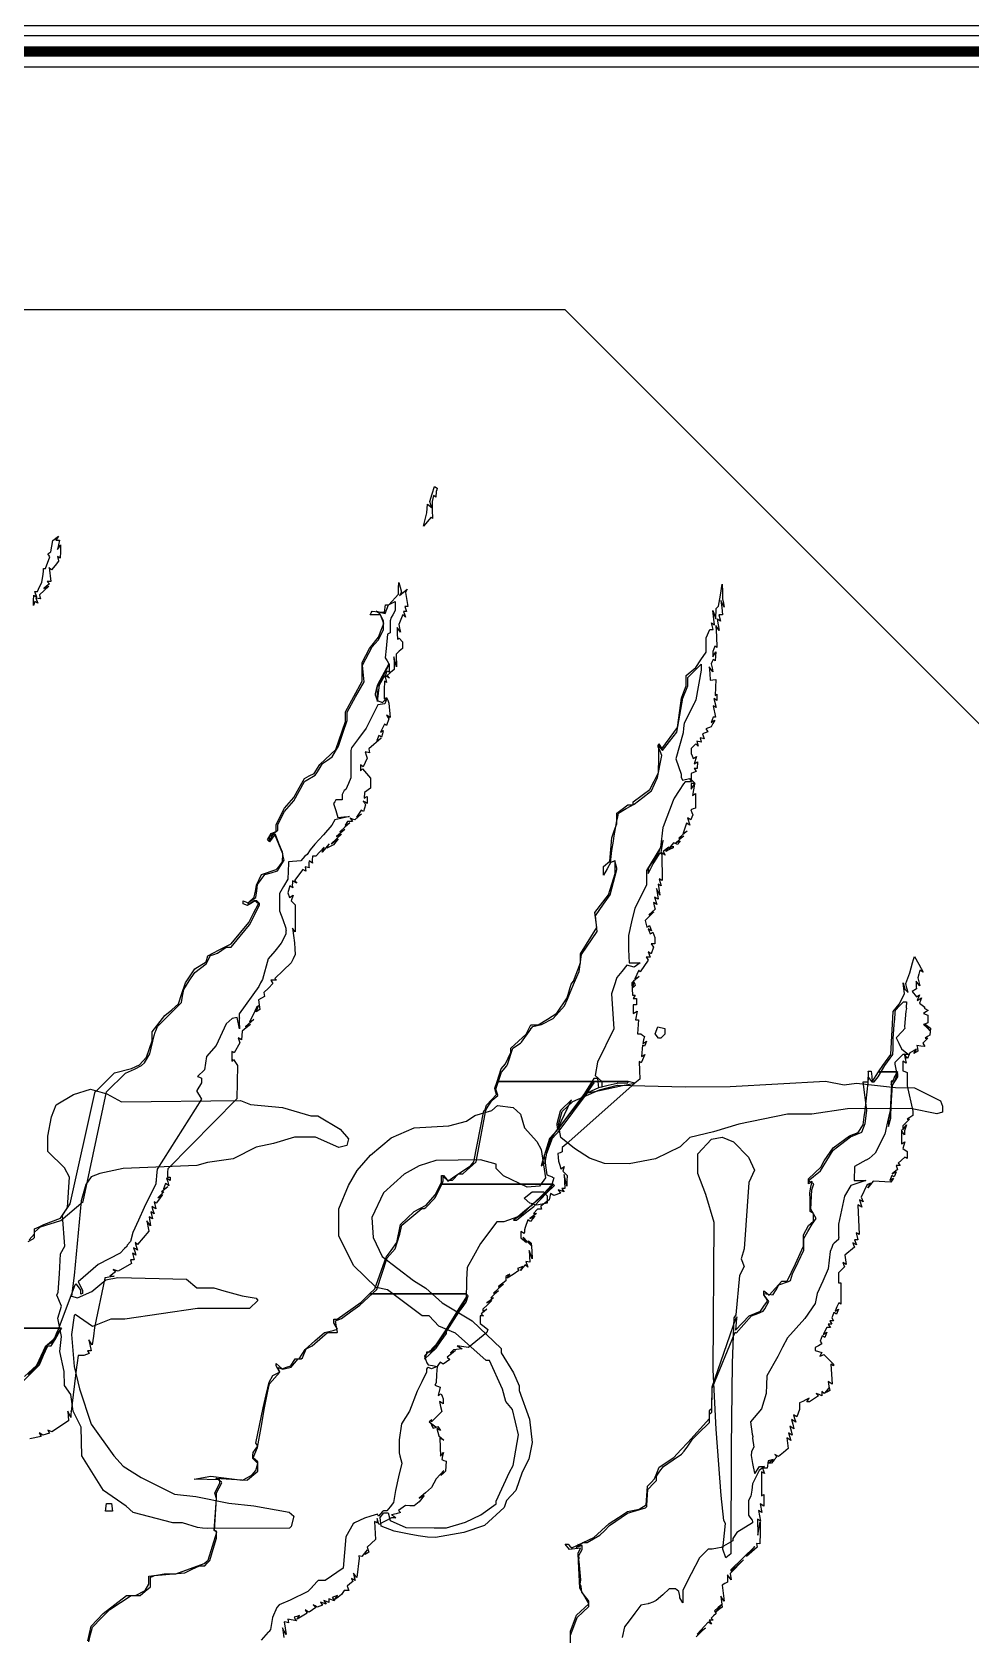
# Model space of a CAD drawing. Extents: x -87611 to 96139, y 77822 to 138139.
# Drawn here: x 60648 to 61555, y 99503 to 101050 of the extents above; entities that cross this region are included whole.
import ezdxf

# ---------------------------------------------------------------- set-up
doc = ezdxf.new("R2010")
doc.units = 0
doc.header["$MEASUREMENT"] = 0
doc.layers.get('0').update_dxf_attribs({"color": 6})
for name, color, linetype in [('L14D0 Au', 2, 'Continuous'), ('L3D0 Base', 3, 'Continuous'), ('L8D0 Wire', 5, 'Continuous')]:
    doc.layers.add(name, color=color, linetype=linetype)

# ---------------------------------------------------------------- blocks, each defined once
blk = doc.blocks.new('_128TRCE70')
at = {"layer": 'L14D0 Au'}
blk.add_lwpolyline([(-1447.5, 2885.952), (-2043.326, 3481.778), (-2885.952, 3481.778), (-3183.865, 3183.865), (-3923.773, 3923.773), (-3898.57, 3948.975), (-3898.57, 4020.192), (-3948.975, 4070.598), (-4020.192, 4070.598), (-4045.395, 4045.395), (-4490, 4490), (-4490, 4535), (-4376.213, 4535), (-3557.601, 3716.388), (-785, 3716.388)], dxfattribs=at)
blk.add_lwpolyline([(547.44, 2209.141), (-755, 3511.58), (-755, 3746.388), (-3545.175, 3746.388), (-4333.787, 4535), (-4126.213, 4535), (-3347.601, 3756.388), (-745, 3756.388), (-745, 3515.722), (551.226, 2219.496), (551.226, 2212.927)], close=True, dxfattribs=at)
at = {"layer": 'L8D0 Wire', "const_width": 10}
blk.add_lwpolyline([(-4375, 4555), (-3551.388, 3731.388), (-770, 3731.388), (-770, 3505.367), (526.226, 2209.141), (144.462, 1827.376)], dxfattribs=at)
blk = doc.blocks.new('_LOGO_BEEST')
at = {"layer": 'L14D0 Au'}
for points in [[(511.455, 314.055), (508.238, 318.047), (510.87, 324.985), (517.452, 323.264), (517.452, 317.887), (513.619, 314.055)], [(75.911, -159.601), (71.12, -159.038), (71.122, -159.033), (66.331, -158.47), (51.959, -154.106), (42.378, -154.029), (4.115, -144.119), (-2.537, -137.869), (-24.461, -122.695), (-45.259, -89.161), (-45.962, -61.677), (-53.777, -46.045), (-55.856, -30.076), (-62.219, -21.423), (-62.27, -7.72), (-66.769, 11.411), (-65.083, 25.815), (-68.427, 43.792), (-64.941, 55.152), (-69.367, 65.737), (-68.364, 68.862), (-66.837, 86.497), (-65.963, 105.66), (-61.945, 113.15), (-64.165, 142.767), (-59.369, 150.372), (-57.21, 179.65), (-61.969, 188.698), (-78.189, 204.546), (-78.189, 219.25), (-74.716, 238.034), (-70.103, 249.564), (-53.437, 259.429), (-36.881, 264.736), (-21.204, 260.081), (-7.127, 252.573), (107.849, 253.646), (117.43, 249.902), (148.335, 246.949), (175.765, 239), (182.345, 239), (204.135, 226.274), (212.168, 216.727), (210.466, 210.221), (202.677, 208.266), (180.094, 218.24), (160.084, 218.24), (139.786, 212.133), (122.997, 208.688), (100.656, 197.437), (75.911, 194.089), (65.664, 190.934), (-5.53, 188.164), (-27.961, 183.305), (-36.347, 180.116), (-41.569, 172.729), (-46.073, 156.76), (-52.762, 84.9), (-55.266, 64.974), (-49.531, 63.154), (-35.871, 69.246), (-22.131, 80.794), (-10.66, 82.946), (55.76, 81.351), (65.776, 72.923), (82.072, 72.923), (91.88, 69.979), (109.446, 65.196), (123.002, 63.064), (124.518, 60.612), (116.37, 52.962), (66.33, 52.817), (-3.933, 42.62), (-17.223, 42.577), (-35.198, 35.699), (-51.724, 47.218), (-52.874, 46.068), (-55.354, 27.791), (-52.619, -2.934), (-47.763, -24.699), (-36.369, -58.825), (-14.427, -89.166), (-5.53, -99.281), (12.035, -110.302), (43.973, -126.249), (64.733, -128.503), (96.67, -134.986), (120.624, -137.556), (154.844, -143.774), (159.477, -147.619), (156.652, -157.467), (155.125, -158.995)], [(483.119, 192.803), (459.165, 192.944), (444.793, 197.956), (430.421, 207.563), (417.132, 218.223), (415.031, 230.657), (418.383, 243.105), (428.824, 252.984), (454.375, 264.195), (471.94, 268.544), (537.413, 267.131), (580.529, 267.384), (672.521, 272.396), (690.714, 269.03), (702.733, 270.64), (740.218, 266.215), (758.653, 266.148), (783.725, 253.542), (785.729, 248.321), (785.729, 242.567), (780.014, 241.073), (754.59, 245.996), (693.908, 245.885), (659.478, 240.599), (636.12, 240.599), (588.976, 231.05), (564.56, 223.457), (541.558, 217.936), (532.262, 209.052), (508.555, 197.335)], [(296.034, -168.198), (288.298, -167.776), (279.515, -166.369), (270.733, -164.952), (256.361, -162.141), (243.585, -157.347), (242.556, -148.851), (246.372, -144.253), (250.425, -144.253), (252.282, -151.651), (267.539, -158.616), (294.686, -158.697), (306.696, -158.697), (325.027, -153.406), (339.816, -146.315), (354.569, -135.72), (354.569, -133.004), (367.533, -105.122), (371.085, -98.734), (376.369, -69.075), (370.33, -44.679), (364.161, -36.837), (360.95, -24.911), (348.208, 2.668), (345.138, 2.668), (315.392, 29.101), (299.476, 35.965), (290.096, 45.785), (283.325, 45.785), (249.888, 70.925), (238.851, 73.349), (216.821, 94.49), (202.865, 123.002), (202.865, 149.252), (211.995, 171.687), (220.495, 186.191), (233.285, 200.969), (253.167, 217.847), (275.523, 227.437), (309.058, 229.349), (326.025, 233.981), (334.085, 239.262), (350.577, 244.11), (356.108, 249.032), (371.156, 246.969), (378.051, 240.492), (381.938, 227.518), (394.038, 214.257), (398.121, 206.465), (402.296, 179.125), (396.569, 171.141), (384.607, 170.131), (361.755, 181.124), (354.569, 188.033), (354.569, 192.44), (339.399, 196.482), (296.283, 195.722), (280.314, 190.742), (265.942, 182.552), (245.806, 164.753), (234.554, 140.8), (235.804, 121.637), (244.675, 103.147), (275.017, 80.118), (286.701, 72.437), (302.414, 58.384), (331.414, 41.006), (359.36, 14.251), (359.36, 10.273), (371.336, -9.308), (376.926, -21.633), (376.926, -26.081), (386.795, -54.021), (389.456, -76.377), (386.113, -92.346), (379.725, -104.967), (373.654, -122.615), (364.503, -132.268), (362.403, -139.249), (343.546, -156.708), (323.43, -163.227)], [(576.588, -187.716), (573.48, -179.539), (576.267, -154.69), (574.368, -151.617), (571.798, -127.486), (567.058, -63.61), (564.097, -6.122), (565.122, 136.001), (557.116, 163.148), (549.389, 183.172), (549.389, 202.343), (562.495, 216.561), (572.826, 218.499), (583.723, 213.944), (598.436, 199.015), (604.11, 186.434), (598.506, 174.626), (594.218, 110.45), (591.352, 100.84), (594.077, 93.475), (589.548, 84.718), (586.032, 46.929), (584.247, 44.041), (582.522, 0.265), (581.477, -81.176), (581.128, -183.948)], [(394.092, 152.768), (392.096, 153.019), (389.701, 153.9), (389.701, 153.901), (387.305, 154.782), (381.809, 159.567), (389.406, 165.543), (400.24, 165.543), (404.073, 161.71), (404.073, 154.764)], [(-22.518, -142.656), (-21.498, -135.47), (-16.707, -135.47), (-15.687, -142.656)]]:
    blk.add_lwpolyline(points, close=True, dxfattribs=at)
at = {"layer": 'L3D0 Base'}
for points in [[(284.512, 808.29), (286.193, 814.678), (287.878, 821.065), (288.09, 825.322), (288.299, 829.577), (292.753, 825.881), (291.761, 829.062), (290.766, 832.243), (292.902, 839.429), (295.042, 846.615), (297.88, 845.018), (297.241, 843.422), (296.598, 841.825), (296.399, 836.469), (294.253, 837.798), (293.529, 835.019), (292.809, 832.243), (292.952, 823.994), (293.093, 815.741), (292.531, 816.306), (291.967, 816.87)], [(-92.088, 731.639), (-91.923, 736.673), (-91.761, 741.704), (-90.292, 740.803), (-88.823, 739.898), (-90.862, 745.213), (-88.28, 745.213), (-86.128, 749.604), (-83.973, 753.996), (-82.697, 761.98), (-82.497, 764.775), (-82.295, 767.569), (-80.426, 767.569), (-76.39, 778.729), (-77.314, 780.226), (-78.24, 781.72), (-75.355, 783.504), (-74.335, 788.95), (-73.312, 794.395), (-67.994, 798.709), (-69.192, 796.713), (-70.393, 794.716), (-66.95, 794.716), (-68.865, 785.934), (-67.339, 788.098), (-65.814, 790.266), (-65.983, 783.841), (-66.148, 777.419), (-67.483, 778.242), (-68.818, 779.069), (-68.316, 776.87), (-67.81, 774.674), (-71.188, 770.376), (-74.569, 766.082), (-75.798, 767.226), (-77.03, 768.368), (-75.296, 754.794), (-78.72, 754.794), (-77.679, 753.756), (-76.64, 752.714), (-79.41, 750.443), (-82.179, 748.17), (-79.784, 749.214), (-77.389, 750.262), (-86.212, 742.138), (-85.791, 740.082), (-85.373, 738.027), (-89.758, 738.956), (-87.806, 733.869), (-90.691, 735.653)]]:
    blk.add_lwpolyline(points, close=True, dxfattribs=at)
for points in [[(-250.872, 33.968), (-64.9, 33.968), (-67.87, 30.574), (-71.191, 25.643), (-75.38, 19.431), (-77.654, 18.114), (-79.927, 16.795), (-83.916, 7.735), (-87.909, -1.329), (-97.256, -10.91)], [(-105.187, -20.492), (-86.309, -1.329), (-82.263, 7.853), (-78.221, 17.035), (-75.102, 17.035), (-71.051, 22.995), (-64.9, 33.968), (-250.872, 33.968)], [(-96.249, 119.233), (-90.962, 125.072), (-90.962, 129.9), (-86.571, 131.911), (-82.179, 133.926), (-65.833, 140.064), (-56.598, 154.149), (-32.576, 262.554), (-31.827, 262.554), (-22.82, 271.586), (-13.809, 280.618), (2.456, 284.589), (10.44, 288.157), (17.196, 295.689), (22.417, 311.427), (22.417, 320.154), (34.812, 335.836), (41.399, 341.472), (47.983, 347.111), (51.311, 357.25), (54.642, 367.39), (59.264, 374.111), (63.889, 380.832), (74.749, 387.544), (76.296, 393.458), (87.091, 399.103), (98.765, 405.004), (115.835, 425.673), (120.463, 434.618), (125.095, 443.563), (123.392, 445.263), (121.692, 446.963), (118.18, 444.505), (114.668, 442.044), (110.246, 443.741), (110.246, 446.495), (115.155, 444.611), (121.106, 449.998), (122.197, 455.88), (123.286, 461.765), (128.074, 471.933), (142.361, 476.802), (145.412, 480.463), (148.465, 484.122), (148.549, 492.106), (144.754, 501.426), (140.955, 510.748), (138.41, 507.111), (135.861, 503.478), (133.934, 505.405), (137.296, 511.69), (139.738, 512.629), (142.177, 513.564), (142.177, 520.158), (150.155, 535.902), (159.188, 546.4), (164.39, 555.611), (169.589, 564.821), (174.234, 567.219), (178.875, 569.621), (184.351, 578.338), (199.778, 592.71), (209.247, 619.829), (209.247, 629.042), (225.215, 658.579), (225.215, 676.693), (232.401, 690.123), (240.916, 701.299), (243.511, 707.811), (246.103, 714.326), (242.859, 722.856), (233.01, 722.856), (234.064, 724.563), (235.118, 726.265), (240.947, 725.76), (246.773, 725.252), (247.793, 732.438), (250.947, 732.438), (260.347, 742.73), (260.484, 748.363), (260.625, 753.996), (262.022, 749.342), (263.413, 744.689), (261.404, 741.221), (268.89, 747.608), (267.031, 744.386), (269.507, 730.841), (266.401, 730.841), (268.241, 726.05), (265.247, 726.05), (266.248, 723.256), (267.252, 720.461), (264.561, 722.91), (260.6, 713.487), (261.414, 709.788), (262.231, 706.089), (259.062, 710.58), (259.224, 704.842), (259.383, 699.103), (261.152, 700.163), (264.345, 696.508), (264.345, 690.12), (261.18, 687.488), (258.011, 684.856), (258.535, 672.555), (255.784, 682.136), (256.046, 675.985), (256.311, 669.835), (252.812, 667), (249.312, 664.168), (250.441, 662.914), (251.57, 661.663), (247.718, 663.875), (249.512, 668.544), (251.57, 667.271), (251.57, 674.95), (251.262, 674.95), (245.426, 663.815), (239.594, 652.681), (240.043, 639.02), (242.12, 654.989), (244.606, 659.595), (247.095, 664.199), (248.879, 657.378), (247.831, 658.027), (246.78, 658.672), (246.692, 650.145), (246.608, 641.618), (247.722, 642.304), (248.835, 642.993), (249.961, 640.208), (251.09, 637.423), (252.275, 623.715), (248.676, 625.939), (250.972, 622.224), (248.938, 615.818), (247.831, 616.504), (246.72, 617.187), (244.899, 613.332), (243.081, 609.474), (245.676, 611.077), (244.846, 607.899), (244.013, 604.721), (242.766, 605.495), (241.518, 606.265), (239.625, 601.328), (241.602, 602.407), (243.58, 603.489), (231.662, 593.325), (232.033, 591.422), (232.401, 589.516), (228.169, 590.396), (229.136, 587.346), (230.106, 584.295), (226.345, 576.043), (223.619, 577.727), (223.619, 572.216), (225.571, 574.168), (233.2, 565.101), (233.2, 555.364), (227.611, 551.191), (227.174, 545.636), (228.59, 546.513), (230.006, 547.386), (230.006, 540.621), (228.163, 541.763), (226.32, 542.901), (227.467, 541.042), (228.615, 539.186), (226.582, 532.78), (225.418, 533.497), (224.258, 534.218), (219.91, 527.238), (224.567, 530.432), (221.435, 527.565), (218.301, 524.702), (216.086, 525.554), (213.872, 526.402), (214.845, 524.824), (215.821, 523.246), (211.031, 523.246), (208.754, 519.559), (213.239, 521.879), (208.448, 517.597), (203.657, 513.312), (208.448, 515.539), (200.464, 508.596), (205.254, 510.891), (200.376, 506.288), (195.498, 501.688), (202.004, 506.478), (197.532, 500.714), (191.294, 497.377), (192.426, 499.532), (193.555, 501.688), (186.613, 493.703), (188.746, 498.494), (180.655, 489.711), (177.309, 489.711), (176.928, 485.719), (177.159, 484.402), (177.387, 483.086), (174.115, 485.107), (173.925, 483.018), (173.738, 480.928), (173.925, 479.73), (174.115, 478.533), (170.123, 479.331), (170.559, 477.216), (170.999, 475.102), (168.083, 476.905), (159.88, 466.151), (162.138, 463.649), (158.146, 465.945), (157.956, 463.855), (157.769, 461.765), (157.996, 460.449), (158.227, 459.133), (155.317, 460.929), (153.574, 454.271), (155.289, 449.807), (158.689, 451.91), (156.687, 446.688), (160.542, 442.603), (160.542, 416.547), (159.356, 418.397), (158.168, 420.246), (159.101, 413.06), (160.03, 405.874), (160.357, 400.285), (160.688, 394.696), (158.757, 390.654), (156.83, 386.612), (148.877, 379.17), (140.923, 371.731), (142.711, 369.944), (137.199, 369.944), (139.158, 366.775), (134.711, 362.372), (130.266, 357.968), (131.102, 354.141), (128.12, 352.547), (125.142, 350.95), (125.828, 346.265), (126.517, 341.578), (123.052, 339.438), (125.123, 345.193), (123.408, 343.596), (119.902, 336.64), (116.393, 329.688), (118.508, 330.792), (120.619, 331.897), (112.635, 324.954), (117.426, 327.106), (113.446, 323.875), (109.469, 320.643), (109.132, 316.449), (108.646, 312.266), (105.486, 314.219), (107.326, 309.428), (101.672, 299.856), (100.633, 300.495), (99.595, 301.138), (99.595, 291.697), (100.384, 292.486), (101.173, 293.272), (105.034, 287.705), (104.161, 255.483), (37.528, 187.965), (37.422, 184.712), (37.254, 179.924), (39.989, 179.924), (39.989, 176.543), (36.452, 178.729), (37.594, 175.133), (38.732, 171.537), (37.132, 172.529), (35.532, 173.518), (33.636, 168.577), (35.613, 169.579), (37.594, 170.58), (31.393, 165.552), (33.954, 165.552), (27.859, 159.963), (30.258, 161.56), (32.653, 163.157), (29.534, 158.927), (26.415, 154.701), (24.316, 155.974), (26.119, 149.081), (22.08, 151.579), (23.222, 147.986), (24.36, 144.39), (21.123, 146.392), (22.925, 139.5), (19.688, 141.502), (21.076, 132.816), (17.436, 137.606), (19.376, 127.704), (13.902, 121.154), (8.429, 114.601), (6.055, 116.847), (7.225, 113.051), (8.391, 109.259), (6.454, 110.459), (4.514, 111.657), (5.656, 108.064), (6.794, 104.468), (3.557, 106.47), (5.229, 100.08), (1.664, 100.08), (2.462, 96.362), (-10.313, 88.939), (-15.007, 90.667), (-13.884, 89.541), (-12.758, 88.418), (-18.297, 84.211), (-14.249, 84.179), (-22.464, 82.639), (-22.774, 82.553), (-23.063, 82.415), (-23.325, 82.23), (-33.081, 34.501), (-34.16, 26.358), (-35.274, 17.971), (-38.464, 22.631), (-36.418, 12.251), (-40.055, 12.251), (-38.287, 9.391), (-40.804, 8.427), (-43.321, 7.46), (-49.013, 7.46), (-49.955, 0.583), (-50.538, -3.656), (-55.625, -46.323), (-55.787, -46.042), (-55.918, -49.236), (-56.052, -52.429), (-58.921, -46.042), (-58.223, -55.483), (-74.192, -66.034), (-78.349, -64.443), (-76.54, -67.369), (-82.946, -69.403), (-86.661, -67.107), (-85.573, -68.869), (-84.481, -70.631), (-95.678, -72.734)], [(-39.681, -268.019), (-36.499, -253.647), (-24.694, -241.449), (-13.407, -232.775), (-2.116, -224.104), (6.604, -224.104), (15.933, -219.279), (19.22, -213.135), (19.22, -205.375), (26.627, -204.358), (34.038, -203.345), (45.407, -203.345), (72.716, -193.221), (76.73, -190.161), (85.011, -163.011), (82.515, -161.429), (84.633, -130.636), (82.924, -125.247), (85.4, -120.456), (87.88, -115.666), (87.88, -112.313), (63.128, -111.938), (79.097, -109.063), (94.448, -110.844), (109.803, -112.621), (114.525, -110.176), (119.25, -107.734), (122.619, -103.53), (124.714, -96.681), (119.818, -91.784), (119.868, -88.874), (119.914, -85.964), (122.21, -82.936), (124.502, -79.907), (123.632, -78.497), (122.759, -77.088), (129.677, -42.848), (132.633, -30.547), (135.593, -18.243), (139.049, -11.784), (142.227, -10.084), (145.405, -8.381), (143.787, -5.362), (142.171, -2.34), (142.171, -0.038), (148.113, -5.415), (152.276, -3.83), (156.443, -2.246), (160.504, 4.26), (164.574, 4.26), (170.117, 13.327), (179.598, 21.614), (189.08, 29.898), (193.172, 30.787), (197.264, 31.672), (199.328, 32.315), (201.393, 32.954), (198.062, 39.18), (198.062, 42.585), (201.243, 42.585), (224.411, 58.997), (232.467, 67.072), (325.826, 67.072), (325.826, 62.49), (321.833, 56.614), (318.125, 51.153), (306.036, 31.108), (291.91, 10.651), (287.513, 10.651), (287.513, 9.316), (285.485, 4.032), (291.109, 9.338), (296.729, 14.643), (301.704, 21.67), (306.675, 28.697), (306.675, 30.83), (306.7, 30.815), (319.36, 50.414), (321.818, 53.742), (325.794, 59.131), (327.716, 65.182), (325.826, 67.072), (232.467, 67.072), (237.46, 72.075), (248.582, 102.525), (253.233, 109.062), (258.663, 116.7), (262.256, 134.02), (268.887, 140.276), (275.517, 146.536), (287.092, 152.624), (295.631, 162.773), (300.904, 173.109), (409.653, 173.109), (403.396, 165.031), (399.453, 161.56), (392.224, 155.68), (388.61, 152.378), (384.48, 148.513), (379.315, 143.673), (371.418, 138.399), (374.228, 138.399), (382.802, 145.011), (391.08, 151.398), (403.652, 164.775), (411.081, 171.837), (409.653, 173.109), (300.904, 173.109), (301.866, 174.993), (301.866, 181.508), (303.909, 181.508), (305.989, 178.714), (308.066, 175.919), (312.673, 179.113), (330.074, 191.046), (333.133, 194.499), (342.905, 243.803), (343.607, 244.13), (345.434, 249.382), (350.206, 254.466), (354.978, 259.553), (354.161, 262.688), (353.341, 265.819), (355.5, 272.247), (482.299, 272.247), (481.544, 271.025), (481.045, 270.223), (471.978, 270.416), (471.813, 270.411), (471.648, 270.393), (471.485, 270.363), (462.703, 268.193), (453.92, 266.016), (453.817, 265.988), (453.716, 265.955), (453.617, 265.916), (442.713, 261.131), (442.71, 261.131), (449.248, 271.009), (447.981, 272.204), (443.652, 265.186), (440.568, 260.193), (413.882, 226.246), (417.373, 233.536), (424.022, 247.115), (427.534, 254.351), (417.095, 244.47), (416.868, 244.212), (416.693, 243.919), (416.574, 243.597), (413.224, 231.149), (413.174, 230.885), (413.163, 230.618), (413.19, 230.351), (413.882, 226.24), (410.72, 221.802), (407.435, 217.186), (404.157, 208.874), (400.911, 200.634), (398.113, 190.818), (401.946, 193.856), (403.652, 203.07), (408.979, 217.351), (412.391, 220.985), (414.409, 223.13), (442.713, 261.131), (454.578, 263.44), (476.608, 268.149), (488.693, 270.575), (482.299, 272.247), (355.5, 272.247), (359.622, 284.514), (363.667, 289.305), (366.297, 294.738), (368.926, 300.174), (368.926, 304.406), (383.541, 317.88), (388.17, 326.831), (395.374, 326.831), (404.388, 332.467), (413.402, 338.106), (423.286, 353.027), (426.972, 365.955), (429.324, 369.149), (435.992, 386.715), (435.992, 395.532), (451.914, 420.939), (449.937, 435.367), (463.024, 452.334), (466.255, 462.639), (469.483, 472.947), (469.508, 479.066), (469.536, 485.188), (467.54, 484.53), (465.544, 483.875), (461.979, 477.613), (458.411, 471.35), (458.383, 475.492), (458.358, 479.637), (464.293, 485.011), (466.367, 507.305), (468.725, 514.079), (471.086, 520.853), (471.105, 525.959), (471.136, 531.068), (476.476, 535.141), (481.815, 539.218), (487.105, 539.218), (487.105, 542.137), (503.208, 553.958), (507.372, 562.157), (511.539, 570.357), (511.701, 584.211), (511.86, 598.068), (514.486, 593.384), (529.663, 613.944), (531.653, 628.079), (533.646, 642.217), (535.926, 648.236), (538.209, 654.256), (538.209, 663.981), (547.534, 671.828), (552.453, 679.251), (557.371, 686.677), (557.371, 700.35), (561.08, 708.488), (564.133, 708.488), (562.461, 714.878), (563.946, 713.961), (565.431, 713.041), (563.809, 726.852), (566.634, 718.867), (566.959, 728.714), (568.156, 729.88), (569.354, 731.05), (571.16, 741.726), (572.963, 752.408), (573.159, 745.216), (573.368, 738.03), (574.179, 734.038), (574.987, 730.046), (573.331, 733.239), (571.678, 736.433), (572.52, 729.646), (573.365, 722.86), (569.76, 722.86), (571.431, 716.466), (569.735, 717.514), (568.038, 718.565), (570.128, 707.689), (566.809, 712.48), (567.274, 701.847), (567.735, 691.215), (565.677, 692.5), (563.743, 687.466), (563.774, 684.803), (563.802, 682.139), (566.915, 686.93), (566.591, 682.65), (566.27, 678.374), (565.178, 679.051), (564.086, 679.725), (563.232, 677.492), (562.374, 675.259), (563.204, 671.513), (564.03, 667.767), (560.468, 672.558), (560.914, 666.17), (561.357, 659.783), (563.993, 659.976), (566.631, 660.172), (566.388, 652.54), (566.148, 644.912), (567.002, 645.442), (567.86, 645.972), (567.86, 640.055), (566.372, 640.975), (564.885, 641.892), (567.074, 633.166), (565.583, 634.086), (564.096, 635.006), (566.609, 623.853), (564.096, 623.853), (562.193, 618.893), (563.93, 619.97), (565.668, 621.042), (563.955, 617.846), (562.246, 614.646), (559.704, 613.669), (557.162, 612.696), (558.054, 611.255), (558.943, 609.814), (553.841, 607.856), (555.653, 603.13), (551.776, 603.891), (552.574, 599.899), (548.582, 600.698), (549.646, 595.907), (547.403, 598.15), (542.993, 593.739), (542.993, 588.98), (543.96, 586.463), (544.924, 583.946), (548.127, 585.926), (545.844, 578.737), (547.515, 579.773), (549.187, 580.805), (548.701, 574.349), (546, 574.349), (546.882, 572.917), (547.765, 571.489), (545.379, 570.572), (542.993, 569.658), (542.993, 563.807), (544.908, 561.892), (546.826, 559.977), (542.993, 559.977), (543.024, 557.182), (543.049, 554.388), (546.19, 559.179), (545.145, 553.739), (544.097, 548.3), (545.678, 549.276), (547.257, 550.255), (547.257, 536.161), (544.964, 535.278), (542.669, 534.399), (543.582, 532.016), (544.496, 529.636), (543.579, 527.25), (542.666, 524.861), (541.065, 525.853), (539.462, 526.842), (541.745, 519.653), (540.133, 520.651), (538.52, 521.646), (536.833, 516.802), (535.143, 511.961), (537.076, 512.95), (539.007, 513.942), (535.015, 510.474), (531.023, 507.002), (533.418, 508.078), (535.813, 509.151), (531.821, 505.683), (527.829, 502.212), (530.071, 503.394), (532.314, 504.579), (531.219, 502.804), (530.121, 501.029), (525.945, 502.633), (521.441, 497.084), (523.437, 498.285), (525.433, 499.482), (525.433, 497.811), (522.046, 495.999), (518.662, 494.183), (521.257, 498.497), (515.886, 494.143), (517.942, 490.815), (516.052, 491.985), (514.159, 493.154), (515.066, 499.018), (515.971, 504.884), (513.747, 499.011), (511.52, 493.142), (501.48, 477.987), (501.48, 472.947), (503.957, 477.694), (506.433, 482.444), (509.717, 487.758), (513.005, 493.073), (514.53, 491.548), (515.035, 466.06), (513.585, 466.958), (512.138, 467.857), (513.036, 464.41), (513.937, 460.964), (511.09, 462.723), (512.699, 452.187), (511.043, 455.381), (509.384, 458.575), (510.993, 448.036), (509.249, 449.112), (507.506, 450.191), (509.789, 443.002), (506.548, 445.004), (507.384, 441.814), (508.217, 438.626), (502.11, 433.024), (507.051, 435.984), (502.793, 431.771), (498.536, 427.554), (500.226, 421.082), (501.477, 421.852), (502.725, 422.626), (503.67, 420.156), (504.618, 417.686), (501.499, 419.616), (502.447, 417.146), (503.392, 414.676), (504.655, 415.459), (505.918, 416.238), (506.882, 413.721), (507.849, 411.204), (507.849, 405.079), (504.468, 405.079), (506.458, 401.854), (504.424, 395.451), (501.499, 397.26), (503.401, 392.304), (499.677, 392.304), (500.594, 390.816), (501.514, 389.328), (493.873, 378.066), (493.137, 378.805), (492.398, 379.541), (488.661, 371.338), (492.679, 373.416), (489.151, 370.484), (487.404, 369.03), (488.2, 367.044), (489.036, 364.948), (488.072, 363.984), (487.108, 363.017), (487.23, 366.08), (487.351, 368.99), (485.62, 367.552), (486.288, 355.588), (488.87, 355.588), (486.899, 352.394), (490.28, 352.394), (490.28, 346.007), (487.086, 346.007), (487.086, 337.835), (490.742, 340.093), (489.126, 331.635), (492.12, 331.635), (491.141, 318.061), (492.707, 318.033), (494.272, 318.008), (496.119, 316.835), (497.965, 315.659), (497.064, 312.216), (496.166, 308.776), (497.993, 309.908), (499.824, 311.037), (498.876, 308.57), (497.931, 306.1), (496.898, 306.733), (495.869, 307.366), (495.058, 296.303), (498.289, 298.3), (494.603, 290.212), (493.639, 290.811), (492.675, 291.407), (493.009, 282.917), (493.346, 274.427), (488.702, 270.575), (422.425, 211.578), (418.426, 208.263), (418.426, 204.205), (416.355, 203.409), (414.281, 202.614), (414.562, 198.847), (414.84, 195.079), (416.019, 191.505), (417.194, 187.93), (418.816, 188.931), (420.438, 189.936), (419.705, 187.731), (418.969, 185.526), (423.217, 181.278), (423.008, 176.203), (422.796, 171.126), (420.238, 182.304), (420.569, 175.517), (420.906, 168.73), (418.239, 168.73), (419.209, 167.152), (420.189, 165.574), (414.706, 167.676), (416.876, 164.17), (410.47, 162.137), (408.842, 163.144), (407.208, 164.152), (406.216, 159.199), (405.944, 157.823), (397.857, 151.61), (397.941, 151.239), (398.475, 148.916), (396.56, 148.844), (394.641, 148.769), (390.649, 144.777), (393.497, 144.777), (387.296, 139.749), (389.692, 140.975), (392.087, 142.198), (389.91, 139.512), (387.733, 136.83), (386.433, 137.631), (385.132, 138.436), (382.662, 131.203), (382.107, 128.808), (381.907, 127.118), (381.704, 125.427), (378.51, 127.401), (378.51, 121.217), (384.1, 116.831), (382.503, 119.305), (380.906, 121.775), (384.677, 117.708), (388.444, 113.638), (387.212, 116.033), (385.983, 118.428), (388.541, 116.12), (388.996, 108.491), (389.455, 100.862), (388.051, 104.855), (386.651, 108.847), (386.919, 103.258), (387.194, 97.669), (383.42, 98.43), (385.409, 92.878), (382.821, 95.223), (380.547, 92.454), (378.277, 89.684), (379.275, 91.665), (380.276, 93.642), (375.338, 91.746), (375.993, 90.685), (376.645, 89.622), (371.019, 85.932), (365.389, 82.243), (366.609, 84.214), (367.828, 86.188), (365.985, 85.046), (364.138, 83.908), (364.138, 79.694), (356.952, 74.367), (361.743, 76.463), (356.952, 72.181), (352.162, 67.895), (356.952, 69.966), (353.185, 66.651), (349.414, 63.336), (351.975, 63.336), (348.878, 60.822), (345.774, 58.308), (350.565, 60.666), (346.173, 56.49), (341.782, 52.31), (341.782, 50.373), (345.774, 52.394), (343.005, 50.124), (340.238, 47.85), (341.277, 46.812), (342.312, 45.77), (339.274, 45.77), (339.253, 42.177), (339.228, 38.584), (342.967, 35.615), (346.704, 32.645), (345.737, 29.895), (328.127, 15.295), (323.443, 15.993), (317.055, 16.948), (321.846, 13.894), (316.257, 13.445), (313.331, 13.046), (310.668, 10.139), (315.458, 12.525), (311.491, 9.3), (307.524, 6.078), (309.851, 3.752), (306.66, 1.519), (303.479, -0.715), (300.65, 1.035), (299.14, -0.945), (297.627, -2.923), (297.219, -10.895), (296.807, -18.867), (295.516, -20.953), (298.073, -21.933), (300.628, -22.915), (298.56, -31.137), (300.057, -30.213), (301.548, -29.29), (302.518, -31.807), (303.482, -34.324), (303.482, -39.037), (301.716, -37.942), (299.948, -36.85), (301.008, -41.691), (302.072, -46.528), (297.185, -51.525), (292.303, -56.525), (292.303, -54.285), (291.221, -55.364), (290.142, -56.447), (296.296, -61.44), (291.808, -59.113), (292.909, -60.888), (294, -62.659), (296.187, -61.824), (298.37, -60.985), (300.784, -64.889), (299.087, -63.845), (297.394, -62.797), (298.32, -66.39), (299.243, -69.986), (304.28, -74.215), (300.316, -72.213), (300.703, -80.927), (301.086, -89.638), (302.424, -87.798), (303.756, -85.955), (302.998, -89.445), (302.237, -92.935), (304.277, -93.718), (306.311, -94.501), (306.07, -99.357), (305.824, -104.213), (303.535, -106.262), (301.239, -108.311), (302.761, -105.841), (304.28, -103.371), (300.509, -107.438), (296.795, -111.449), (292.372, -120.001), (286.349, -125.135), (280.327, -130.271), (285.117, -127.661), (280.327, -133.861), (275.536, -137.61), (271.357, -137.498), (267.174, -137.389), (260.388, -142.142), (261.367, -143.118), (262.343, -144.094), (258.008, -145.183), (253.679, -146.268), (255.821, -147.631), (257.97, -148.991), (254.777, -149.038), (253.579, -149.063), (241.487, -155.479), (239.862, -149.849), (239.712, -151.939), (239.569, -154.028), (238.371, -153.286), (237.173, -152.541), (238.278, -169.96), (230.019, -177.617), (231.803, -182.261), (229.85, -183.471), (227.898, -184.675), (230.224, -180.19), (224.972, -186.577), (222.003, -185.779), (222.558, -188.174), (219.998, -206.866), (218.469, -204.705), (216.938, -202.546), (217.724, -206.139), (218.513, -209.735), (216.794, -208.675), (215.073, -207.611), (216.245, -210.662), (216.411, -210.534), (216.267, -210.727), (216.236, -210.668), (213.541, -212.783), (210.678, -215.037), (212.319, -219.314), (207.787, -219.314), (206.508, -221.31), (205.233, -223.306), (202.129, -225.701), (199.029, -228.096), (200.22, -226.122), (201.409, -224.139), (198.935, -225.09), (196.468, -226.035), (197.519, -227.738), (198.571, -229.438), (193.256, -227.398), (193.256, -230.832), (190.779, -229.88), (188.297, -228.929), (189.441, -230.782), (190.586, -232.631), (187.845, -231.58), (185.103, -230.526), (186.853, -233.349), (184.32, -234.325), (181.791, -235.292), (179.938, -234.231), (178.085, -233.174), (179.274, -234.484), (180.459, -235.797), (177.271, -238.024), (174.09, -240.26), (172.247, -239.119), (170.407, -237.983), (172.322, -241.087), (167.384, -244.006), (162.441, -246.919), (164.68, -243.301), (162.207, -244.252), (159.74, -245.197), (160.766, -246.86), (161.795, -248.519), (153.493, -246.935), (153.811, -248.697), (154.132, -250.453), (152.061, -250.029), (149.987, -249.601), (150.876, -255.618), (151.768, -261.631), (150.137, -258.437), (148.499, -255.244), (149.157, -259.931), (149.812, -264.622)], [(426.423, -272.497), (426.423, -258.45), (432.187, -243.276), (444.214, -232.26), (435.362, -217.155), (434.274, -191.38), (433.837, -183.396), (436.101, -178.437), (425.444, -179.678), (421.24, -174.613), (424.184, -174.613), (425.962, -176.391), (427.743, -178.169), (449.045, -168.101), (463.947, -154.515), (472.73, -148.723), (481.513, -142.934), (492.691, -140.763), (499.465, -136.484), (500.205, -127.589), (500.941, -118.697), (504.25, -115.117), (507.556, -111.536), (509.895, -105.947), (512.231, -100.358), (526.11, -90.777), (532.944, -83.591), (539.774, -76.405), (560.559, -53.374), (560.559, -45.795), (561.756, -44.598), (562.954, -43.397), (563.088, -22.825), (586.1, 43.468), (586.73, 44.491), (586.967, 44.872), (586.829, 43.362), (585.816, 32.184), (598.912, 45.935), (604.352, 48.209), (609.788, 50.479), (613.194, 55.264), (616.6, 60.045), (614.925, 63.177), (613.247, 66.308), (613.247, 70.104), (615.748, 68.026), (618.249, 65.952), (630.444, 79.292), (635.681, 79.292), (643.628, 96.14), (651.572, 112.989), (651.572, 124.164), (656.154, 133.022), (658.655, 135.096), (661.153, 137.173), (661.153, 144.577), (659.5, 145.6), (657.847, 146.62), (657.875, 152.481), (657.91, 158.338), (657.404, 164.725), (658.652, 170.115), (659.903, 175.504), (656.366, 173.321), (656.366, 178.146), (668.062, 189.505), (671.536, 195.409), (680.076, 208.188), (695.745, 219.69), (704.107, 222.872), (709.044, 230.407), (710.083, 237.992), (710.913, 244.033), (713.876, 271.209), (714.038, 275.138), (714.225, 279.726), (714.038, 280.924), (713.848, 282.119), (716.839, 282.119), (717.35, 276.929), (717.858, 271.739), (723.968, 281.317), (742.354, 281.317), (740.748, 276.926), (739.145, 272.534), (736.216, 272.534), (736.235, 269.74), (736.257, 268.57), (735.852, 244.164), (735.848, 244.09), (735.727, 244.09), (733.416, 235.007), (733.35, 228.62), (735.908, 236.604), (735.848, 244.09), (735.852, 244.09), (735.852, 244.164), (737.258, 268.451), (742.604, 276.526), (742.492, 278.922), (742.47, 278.922), (742.354, 281.317), (723.968, 281.317), (728.042, 287.708), (735.852, 298.15), (738.16, 339.631), (743.736, 346.793), (748.845, 356.757), (747.785, 367.552), (749.25, 361.165), (750.825, 359.568), (752.397, 357.971), (751.321, 362.334), (750.242, 366.697), (754.091, 377.133), (756.595, 386.715), (757.728, 389.909), (758.735, 392.756), (762.693, 385.346), (766.819, 377.595), (765.257, 378.559), (763.7, 379.523), (762.787, 375.895), (761.876, 372.265), (763.635, 364.374), (761.923, 366.769), (760.213, 369.165), (760.157, 363.575), (760.432, 361.539), (756.371, 359.031), (760.519, 354.032), (763.314, 355.759), (761.211, 350.279), (765.491, 352.921), (764.518, 350.382), (763.541, 347.84), (766.149, 345.729), (768.55, 343.78), (768.092, 343.037), (769.885, 341.93), (771.679, 340.82), (769.511, 339.304), (767.343, 337.785), (771.335, 336.163), (771.335, 328.712), (769.339, 327.973), (767.343, 327.231), (770.45, 324.246), (773.556, 321.258), (768.94, 327.645), (773.999, 323.703), (773.506, 317.013), (771.223, 315.566), (768.94, 314.122), (770.253, 314.094), (771.563, 314.069), (766.517, 309.022), (767.505, 307.426), (768.491, 305.826), (764.723, 306.356), (760.956, 306.883), (761.399, 304.21), (761.838, 301.537), (758.068, 299.204), (759.306, 301.206), (760.544, 303.212), (757.344, 301.5), (754.147, 299.787), (752.001, 294.198), (750.361, 296.55), (748.72, 298.898), (750.704, 289.85), (749.045, 290.877), (747.382, 291.903), (747.382, 282.474), (749.419, 281.694), (751.452, 280.912), (751.415, 273.838), (751.387, 268.055), (756.998, 243.628), (756.998, 239.165), (754.203, 237.537), (751.409, 235.912), (753.804, 235.812), (747.416, 229.424), (747.441, 227.428), (747.476, 225.432), (750.919, 230.223), (749.023, 224.372), (748.988, 222.507), (748.963, 220.642), (747.488, 222.978), (746.01, 225.314), (746.103, 218.608), (746.2, 211.902), (749.363, 213.855), (748.321, 210.58), (747.282, 207.305), (751.415, 204.673), (751.533, 201.161), (751.646, 197.646), (750.535, 198.332), (749.428, 199.018), (746.057, 196.096), (742.685, 193.17), (744.756, 191.099), (740.764, 191.099), (742.108, 187.107), (737.037, 182.878), (740.995, 184.877), (740.046, 182.41), (739.098, 179.94), (737.835, 180.719), (736.575, 181.499), (734.679, 176.562), (736.503, 177.691), (738.331, 178.817), (737.105, 176.839), (735.883, 174.859), (718.816, 175.929), (713.645, 169.541), (715.975, 174.026), (714.325, 173.009), (712.675, 171.989), (707.239, 160.534), (708.146, 158.17), (709.057, 155.802), (707.307, 156.885), (705.557, 157.964), (707.837, 150.778), (703.97, 153.167), (705.099, 124.332), (703.652, 125.231), (702.201, 126.126), (704.004, 119.239), (700.767, 119.239), (702.669, 114.283), (699.098, 116.491), (699.819, 114.33), (700.539, 112.165), (691.242, 104.343), (692.545, 95.454), (691.029, 96.39), (689.517, 97.329), (690.927, 93.09), (685.138, 87.301), (685.138, 77.72), (687.533, 77.72), (687.533, 57.269), (685.606, 58.461), (683.762, 54.419), (681.922, 50.373), (685.104, 52.341), (683.207, 47.401), (680.684, 48.96), (679.711, 46.431), (678.741, 43.902), (680.537, 40.995), (676.966, 40.995), (677.952, 39.398), (678.941, 37.801), (675.369, 37.801), (676.355, 36.204), (677.344, 34.607), (674.072, 34.607), (670.448, 27.836), (673.925, 29.982), (672.029, 25.045), (670.766, 25.824), (669.506, 26.604), (668.533, 24.075), (667.563, 21.545), (669.259, 18.801), (666.022, 17.066), (662.781, 15.332), (662.781, 12.466), (666, 11.446), (669.216, 10.423), (667.129, 7.045), (669.156, 7.722), (671.181, 8.396), (675.765, 3.814), (680.347, -0.771), (680.347, -2.308), (677.762, -0.711), (678.466, -10.421), (679.168, -20.133), (677.132, -18.873), (675.095, -17.616), (675.909, -21.883), (676.726, -26.149), (675.098, -27.157), (673.467, -28.164), (675.794, -23.679), (673.523, -26.449), (671.249, -29.218), (669.169, -27.138), (669.169, -31.205), (666.424, -30.154), (663.68, -29.1), (666.003, -31.423), (657.192, -37.231), (655.901, -37.253), (654.61, -37.253), (656.781, -33.741), (653.793, -35.338), (650.805, -36.938), (649.208, -37.493), (647.611, -38.051), (647.567, -41.245), (647.517, -44.439), (644.991, -51.672), (643.338, -50.648), (641.685, -49.629), (642.827, -53.218), (643.968, -56.815), (639.97, -54.341), (641.061, -58.705), (642.156, -63.068), (638.373, -60.729), (639.464, -65.092), (640.559, -69.456), (638.728, -68.323), (636.894, -67.191), (639.177, -74.38), (635.21, -71.929), (636.707, -82.125), (632.048, -86.048), (627.385, -89.969), (623.664, -87.839), (625.797, -90.218), (623.177, -93.278), (620.557, -96.334), (618.917, -96.31), (617.276, -96.281), (622.067, -92.894), (617.276, -94.186), (616.256, -101.122), (611.787, -101.122), (613.827, -106.437), (610.889, -104.621), (610.823, -116.333), (610.764, -128.045), (613.287, -126.482), (613.287, -138.038), (609.632, -135.779), (611.229, -144.141), (607.998, -142.145), (609.024, -147.263), (610.047, -152.381), (606.9, -150.435), (607.355, -165.796), (609.694, -153.021), (609.492, -163.666), (609.298, -174.311), (606.104, -173.78), (606.429, -175.549), (606.747, -177.32), (601.638, -181.936), (596.529, -186.555), (600.481, -181.765), (604.426, -176.974), (581.353, -199.243), (581.353, -200.778), (593.46, -189.749), (580.551, -202.746), (581.524, -208.912), (578.206, -204.121), (578.178, -207.633), (578.146, -211.148), (575.508, -212.627), (572.866, -214.102), (574.931, -229.671), (573.231, -227.276), (571.534, -224.881), (572.51, -232.89), (572.542, -232.862), (572.495, -232.918), (568.999, -235.872), (565.443, -238.882), (566.22, -240.135), (566.444, -240.5), (572.514, -232.918), (572.801, -235.264), (569.485, -238.058), (566.491, -240.575), (566.993, -241.389), (564.66, -243.725), (562.327, -246.058), (564.305, -248.036), (560.39, -248.036), (562.667, -251.722), (559.486, -249.757), (548.601, -261.578), (556.738, -255.222), (552.247, -259.613), (547.752, -264.005)]]:
    blk.add_lwpolyline(points, dxfattribs=at)
at = {"layer": 'L8D0 Wire'}
for points in [[(-97.044, 117.682), (-92.472, 120.13), (-90.975, 121.484), (-90.975, 126.711), (-85.386, 131.727), (-65.699, 138.061), (-44.238, 156.413), (-21.551, 262.06), (-21.529, 262.116), (-3.339, 280.028), (5.338, 284.139), (12.399, 287.479), (15.081, 290.006), (20.424, 298.857), (24.4, 316.423), (25.561, 319.617), (25.561, 319.635), (25.583, 319.651), (26.038, 320.908), (27.666, 325.387), (39.184, 336.877), (50.702, 348.37), (51.85, 354.624), (53.001, 360.88), (58.328, 369.208), (63.655, 377.532), (69.098, 381.687), (74.543, 385.838), (78.816, 393.829), (82.154, 394.861), (85.491, 395.896), (89.729, 398.878), (93.971, 401.866), (98.431, 401.866), (98.706, 401.994), (107.585, 412.564), (116.574, 423.256), (121.624, 433.411), (126.199, 442.605), (126.199, 444.037), (123.601, 446.632), (122.606, 446.651), (121.914, 446.667), (116.321, 443.173), (114.759, 444.736), (122.612, 449.882), (123.451, 456.145), (124.293, 462.408), (127.727, 467.233), (131.164, 472.058), (137.362, 473.726), (143.556, 475.395), (150.034, 485.875), (149.142, 489.786), (148.253, 493.697), (144.922, 502.08), (141.594, 510.464), (139.146, 510.464), (137.518, 507.67), (135.893, 504.875), (135.843, 506.756), (135.796, 508.636), (139.95, 511.905), (139.776, 512.03), (140.116, 512.03), (143.78, 514.909), (143.78, 520.167), (150.187, 532.727), (154.694, 537.961), (159.197, 543.194), (169.777, 561.929), (170.575, 562.4), (170.647, 562.541), (171.377, 562.871), (180.06, 567.999), (181.557, 570.067), (183.765, 573.635), (187.121, 579.068), (191.687, 582.318), (196.253, 585.571), (202.569, 595.891), (206.711, 608.302), (210.85, 620.712), (210.85, 628.837), (218.974, 643.505), (227.099, 658.17), (225.627, 674.017), (235.115, 691.705), (240.816, 698.092), (245.981, 708.316), (245.981, 716.669), (244.147, 720.155), (242.31, 723.642), (240.554, 724.89), (238.795, 726.134), (247.531, 724.107), (250.619, 732.232), (257.159, 735.731), (257.119, 733.009), (257.169, 732.959), (257.113, 732.793), (257.035, 726.846), (254.755, 722.853), (253.245, 720.215), (252.456, 716.859), (252.359, 705.478), (249.883, 703.946), (248.37, 690.22), (247.544, 681.328), (249.378, 678.396), (251.209, 675.464), (239.962, 654.986), (238.911, 650.46), (237.975, 646.44), (237.975, 645.56), (238.783, 643.021), (239.706, 640.111), (244.78, 638.165), (247.007, 640.015), (249.237, 641.864), (247.297, 636.809), (240.383, 635.823), (229.205, 613.37), (221.747, 603.439), (214.845, 594.238), (214.299, 591.572), (214.334, 579.498), (214.377, 565.491), (211.973, 559.734), (209.565, 553.973), (207.924, 552.959), (206.047, 549.12), (206.047, 544.002), (199.846, 544.002), (198.804, 542.318), (197.763, 540.63), (199.756, 533.884), (201.746, 527.135), (207.491, 527.522), (213.233, 527.905), (199.06, 524.908), (198.911, 524.711), (196.016, 519.537), (187.857, 510.442), (179.695, 501.348), (174.988, 495.721), (172.141, 491.286), (170.004, 489.764), (166.112, 485.11), (154.291, 484.131), (154.11, 483.03), (153.58, 467.517), (149.473, 460.505), (145.365, 453.497), (145.365, 437.045), (148.559, 428.645), (151.749, 420.243), (151.749, 418.437), (152.043, 417.667), (151.749, 416.959), (151.749, 414.498), (147.221, 405.737), (140.924, 398.117), (134.626, 390.501), (129.15, 370.74), (127.275, 367.265), (125.401, 363.787), (106.428, 337.454), (106.5, 334.339), (106.865, 333.394), (106.519, 333.525), (106.597, 330.144), (106.762, 322.833), (104.541, 334.011), (99.85, 332.963), (96.993, 330.387), (94.133, 327.811), (84.209, 306.864), (75.124, 296.403), (73.046, 283.41), (66.316, 276.922), (68.312, 276.189), (70.308, 275.46), (70.308, 270.822), (65.549, 263.552), (65.786, 262.962), (65.542, 262.357), (67.766, 258.957), (70.246, 255.177), (27.42, 187.59), (26.84, 181.496), (26.394, 176.861), (26.394, 175.557), (26.238, 175.239), (26.069, 173.49), (14.679, 150.378), (9.236, 138.402), (3.797, 126.425), (1.607, 117.701), (-1.443, 114.227), (-2.02, 112.677), (-4.319, 110.952), (-8.457, 106.236), (-29.488, 95.563), (-48.95, 78.721), (-44.677, 70.534), (-44.677, 67.387), (-46.252, 66.685), (-46.252, 70.734), (-48.517, 73.831), (-50.781, 76.931), (-51.523, 76.132), (-52.05, 75.568), (-68.297, 32.842), (-70.1, 28.491), (-72.217, 23.376), (-80.851, 16.112), (-89.172, -2.065), (-100.846, -12.819)], [(-38.67, -268.886), (-36.868, -261.725), (-35.062, -254.564), (-26.687, -246.108), (-18.31, -237.656), (2.15, -224.095), (10.989, -224.095), (15.901, -219.959), (20.814, -215.827), (20.814, -206.429), (22.81, -205.665), (24.806, -204.898), (53.962, -202.209), (61.048, -198.782), (68.131, -195.351), (73.283, -195.351), (75.744, -192.89), (78.205, -190.426), (81.449, -179.541), (84.689, -168.656), (84.689, -162.156), (82.759, -161.417), (84.667, -130.636), (84.667, -124.944), (89.698, -115.213), (89.508, -114.717), (86.963, -112.852), (84.09, -110.753), (114.163, -112.662), (114.565, -112.494), (124.59, -104.057), (124.59, -95.152), (122.278, -93.234), (119.97, -91.316), (124.312, -81.186), (127.718, -62.023), (131.127, -42.861), (132.739, -34.876), (134.355, -26.892), (135.815, -19.765), (145.689, -8.521), (143.914, -3.902), (148.549, -5.68), (156.621, -3.653), (160.058, 0.296), (163.492, 4.248), (166.399, 4.248), (167.821, 5.464), (171.339, 13.951), (177.118, 17.045), (184.485, 23.42), (191.852, 29.798), (201.271, 29.798), (201.561, 29.982), (200.545, 35.406), (199.49, 41.017), (205.232, 43.175), (214.168, 49.659), (223.101, 56.146), (239.619, 71.264), (249.481, 101.851), (257.05, 110.453), (261.66, 124.825), (263.581, 133.524), (273.225, 141.552), (282.869, 149.577), (285.083, 149.577), (286.643, 150.569), (295.089, 159.015), (296.161, 160.612), (303.029, 174.166), (303.463, 176.331), (303.463, 180.557), (307.296, 176.724), (312.548, 176.724), (318.331, 183.111), (322.588, 183.111), (322.685, 183.174), (335.27, 194.542), (344.683, 244.333), (347.118, 248.194), (350.914, 254.207), (356.148, 258.549), (356.148, 258.798), (354.276, 264.696), (359.978, 281.308), (365.124, 287.321), (365.673, 288.406), (370.825, 304.3), (378.124, 309.082), (379.062, 310.036), (388.086, 322.593), (388.086, 323.519), (388.909, 323.741), (389.985, 325.238), (398.456, 327.271), (409.852, 332.973), (415.332, 339.076), (420.812, 345.183), (423.442, 351.571), (426.068, 357.958), (430.384, 368.092), (434.704, 378.225), (437.068, 394.687), (452.151, 417.043), (450.529, 432.02), (458.236, 443.379), (464.908, 452.402), (471.124, 476.668), (471.124, 478.268), (469.383, 485.201), (467.219, 484.368), (465.054, 483.539), (465.697, 489.415), (466.336, 495.291), (467.877, 504.074), (467.964, 504.529), (468.164, 506.307), (468.382, 506.943), (469.421, 512.856), (470.353, 518.445), (471.292, 524.035), (472.028, 527.609), (472.767, 531.183), (480.34, 535.593), (487.903, 540.003), (496.256, 546.313), (503.773, 551.996), (504.683, 552.797), (507.606, 559.088), (510.606, 565.554), (514.798, 586.999), (512.92, 591.123), (511.04, 595.246), (511.04, 597.301), (513.129, 594.45), (515.21, 591.6), (522.131, 600.564), (529.045, 609.527), (534.993, 642.204), (539.784, 654.243), (539.784, 662.165), (546.171, 668.553), (552.562, 674.937), (552.581, 672.149), (552.606, 669.355), (547.609, 640.611), (546.184, 637.8), (546.184, 637.741), (545.853, 637.149), (536.134, 617.995), (535.701, 613.332), (535.271, 608.673), (528.066, 583.734), (533.437, 568.751), (533.437, 565.984), (534.497, 563.08), (541.225, 564.768), (542.216, 563.165), (543.208, 561.565), (537.126, 561.565), (535.486, 559.615), (531.375, 553.181), (526.528, 545.589), (525.496, 543.416), (515.787, 517.978), (515.637, 517.457), (513.301, 498.11), (499.902, 475.938), (499.902, 461.759), (488.574, 439.403), (485.477, 426.231), (482.377, 413.06), (482.327, 399.48), (482.773, 393.093), (483.216, 386.705), (493.636, 386.743), (487.938, 382.57), (480.986, 384.31), (476.089, 378.372), (471.196, 372.433), (468.594, 364.605), (465.993, 356.773), (468.158, 322.83), (452.382, 290.661), (450.24, 277.967), (456.799, 272.032), (456.799, 266.73), (453.926, 266.019), (453.837, 265.994), (453.748, 265.965), (453.661, 265.931), (452.778, 274.936), (448.895, 274.936), (444.052, 267.294), (439.205, 259.656), (439.205, 259.591), (413.979, 225.688), (410.66, 222.045), (406.135, 217.073), (400.929, 200.528), (403.74, 182.107), (408.611, 179.968), (408.858, 180.12), (408.858, 179.862), (410.47, 179.154), (409.497, 175.935), (408.527, 172.716), (405.118, 168.905), (403.044, 166.584), (402.52, 165.917), (398.837, 162.13), (392.117, 155.769), (388.85, 152.234), (388.594, 152.209), (382.391, 147.125), (375.516, 141.493), (362.186, 136.789), (355.181, 136.789), (339.434, 115.727), (332.7, 103.504), (326.599, 92.423), (325.926, 80.652), (325.904, 77.527), (325.847, 63.778), (317.863, 52.014), (317.863, 51.309), (317.551, 51.496), (305.44, 31.357), (301.021, 24.617), (296.564, 17.831), (292.877, 14.319), (291.496, 12.294), (290.339, 11.908), (285.37, 7.176), (286.861, 2.931), (287.762, 0.371), (289.107, -1.444), (293.111, -2.165), (297.868, -3.016), (292.278, -5.225), (289.883, -4.304), (289.185, -4.033), (287.903, -4.526), (287.488, -5.499), (287.488, -8.608), (282.962, -17.74), (278.437, -26.882), (270.926, -46.045), (267.046, -52.292), (263.163, -58.539), (261.099, -73.984), (261.055, -84.37), (261.036, -86.272), (261.788, -89.267), (263.578, -96.368), (260.472, -109.527), (257.372, -122.695), (256.414, -128.521), (255.453, -134.347), (252.275, -138.39), (249.134, -142.382), (246.371, -142.382), (245.827, -142.461), (245.334, -142.69), (244.924, -143.055), (243.018, -145.351), (241.231, -147.5), (241.203, -147.45), (239.993, -145.491), (233.814, -147.459), (227.636, -149.437), (217.883, -153.922), (216.698, -155.032), (209.381, -167.517), (208.127, -182.585), (206.876, -197.652), (189.563, -209.738), (182.829, -209.738), (177.795, -215.075), (177.119, -215.795), (177.037, -215.907), (176.953, -215.963), (172.758, -220.408), (155.773, -228.598), (145.14, -233.08), (142.798, -235.688), (138.706, -245.484), (136.928, -256.843), (135.777, -258.169), (135.777, -258.824), (134.464, -259.685), (127.827, -267.332)], [(426.451, -262.545), (429.642, -254.021), (432.83, -245.494), (438.425, -240.073), (444.017, -234.652), (444.017, -229.64), (443.562, -228.742), (437.296, -220.779), (436.878, -215.571), (435.665, -213.182), (436.357, -209.083), (434.926, -191.296), (434.336, -189.509), (434.698, -188.48), (434.461, -185.517), (437.63, -179.597), (437.63, -176.001), (437.386, -175.936), (434.835, -176.828), (432.041, -177.801), (435.194, -175.359), (433.6, -174.938), (435.889, -174.822), (438.241, -173.001), (442.651, -173.001), (454.671, -165.955), (459.247, -161.773), (463.978, -156.676), (481.544, -144.7), (498.973, -139.647), (500.108, -138.206), (500.298, -137.071), (501.103, -121.694), (507.01, -115.531), (509.487, -112.949), (509.487, -108.826), (512.808, -104.16), (516.133, -99.494), (525.521, -93.122), (533.586, -87.642), (536.184, -84.907), (539.625, -79.976), (544.337, -73.201), (552.462, -65.276), (558.07, -59.809), (560.587, -56.983), (560.587, -48.637), (562.143, -47.679), (562.995, -47.152), (563.141, -24.091), (585.563, 29.957), (585.707, 29.798), (586.415, 28.999), (601.311, 45.726), (607.262, 48.147), (612.62, 50.33), (614.204, 52.488), (617.941, 59.715), (613.387, 65.728), (613.337, 66.648), (613.29, 67.571), (622.03, 66.299), (622.236, 66.567), (624.89, 71.083), (627.703, 75.874), (636.863, 78.896), (638.844, 80.016), (640.809, 86.487), (646.211, 97.834), (651.616, 109.178), (651.616, 120.418), (655.67, 127.408), (659.728, 134.394), (663.527, 139.908), (658.374, 148.766), (659.466, 167.386), (661.337, 173.281), (656.088, 176.219), (667.84, 185.906), (680.17, 205.951), (696.952, 218.655), (702.286, 220.882), (707.619, 223.112), (709.228, 227.347), (710.841, 231.583), (712.55, 244.049), (712.563, 244.059), (712.55, 244.059), (708.92, 271.817), (713.898, 271.786), (713.898, 276.34), (717.282, 271.77), (719.774, 271.754), (721.018, 273.326), (723.551, 276.52), (729.994, 287.698), (737.654, 298.29), (737.938, 303.521), (737.916, 305.994), (737.86, 313.248), (739.052, 327.093), (739.507, 332.399), (739.837, 338.452), (740.053, 338.69), (740.246, 340.938), (744.12, 345.058), (747.99, 349.178), (749.509, 349.182), (751.034, 349.182), (750.569, 343.727), (751.015, 342.573), (750.251, 340.019), (748.976, 325.116), (749.406, 323.466), (746.633, 320.572), (740.779, 314.4), (743.477, 309.035), (746.178, 303.671), (749.596, 300.91), (753.018, 298.153), (750.151, 298.119), (747.397, 298.082), (746.752, 297.548), (739.697, 290.493), (739.759, 288.943), (741.369, 280.884), (740.168, 278.358), (740.196, 277.662), (739.447, 276.832), (738.602, 275.055), (735.836, 269.222), (736.506, 268.552), (735.078, 244.09), (735.094, 244.08), (732.614, 233.314), (729.845, 221.265), (720.644, 203.048), (717.675, 200.419), (714.705, 197.786), (711.842, 196.192), (711.802, 196.155), (711.643, 196.083), (700.692, 189.992), (700.33, 176.699), (705.919, 176.599), (711.509, 176.503), (697.062, 171.675), (690.974, 161.532), (685.216, 134.385), (685.185, 126.993), (685.166, 123.097), (685.434, 121.451), (685.16, 121.123), (685.16, 119.604), (680.937, 116.102), (679.811, 114.764), (678.651, 111.71), (677.266, 108.07), (675.37, 91.269), (670.071, 79.292), (664.775, 67.315), (662.635, 57.734), (652.595, 43.362), (644.28, 34.08), (635.968, 24.798), (631.243, 15.716), (626.515, 6.634), (616.035, -12.136), (615.655, -20.669), (615.277, -29.203), (610.905, -44.024), (600.225, -56.503), (601.822, -68.451), (602.49, -70.475), (602.328, -72.222), (603.503, -81.011), (601.938, -83.93), (601.08, -85.534), (600.768, -88.855), (602.315, -96.705), (604.127, -105.928), (604.67, -105.928), (608.899, -99.559), (613.911, -99.559), (611.326, -101.555), (608.743, -103.552), (602.2, -116.355), (601.442, -122.29), (600.681, -128.222), (598.445, -132.398), (598.201, -146.415), (599.673, -148.361), (602.019, -151.458), (602.072, -152.671), (602.122, -153.885), (586.951, -163.266), (585.152, -166.211), (583.352, -169.152), (583.053, -171.329), (571.815, -177.716), (568.39, -178.403), (563.4, -179.401), (559.445, -179.401), (551.174, -187.672), (543.115, -203.363), (535.055, -219.051), (535.009, -225.177), (534.959, -231.299), (532.171, -226.509), (531.893, -224.918), (531.871, -224.893), (531.871, -224.818), (531.609, -223.315), (531.057, -220.121), (527.863, -217.776), (524.863, -217.751), (521.862, -217.723), (515.596, -223.387), (509.327, -229.048), (505.822, -230.464), (502.313, -231.876), (501.82, -231.973), (501.636, -232.073), (501.365, -232.073), (494.226, -233.576), (488.686, -241.087), (483.15, -248.597), (480.948, -251.538), (478.75, -254.479), (476.485, -264.828)]]:
    blk.add_lwpolyline(points, dxfattribs=at)
blk = doc.blocks.new('$128_70_B')
for name, p in [('_128TRCE70', (5000, 5000)), ('_LOGO_BEEST', (2535.361, 7464.639))]:
    blk.add_blockref(name, p)

msp = doc.modelspace()

# ---------------------------------------------------------------- block references
msp.add_blockref('$128_70_B', (58206.1, 92300.4))

doc.saveas('drawing.dxf')
